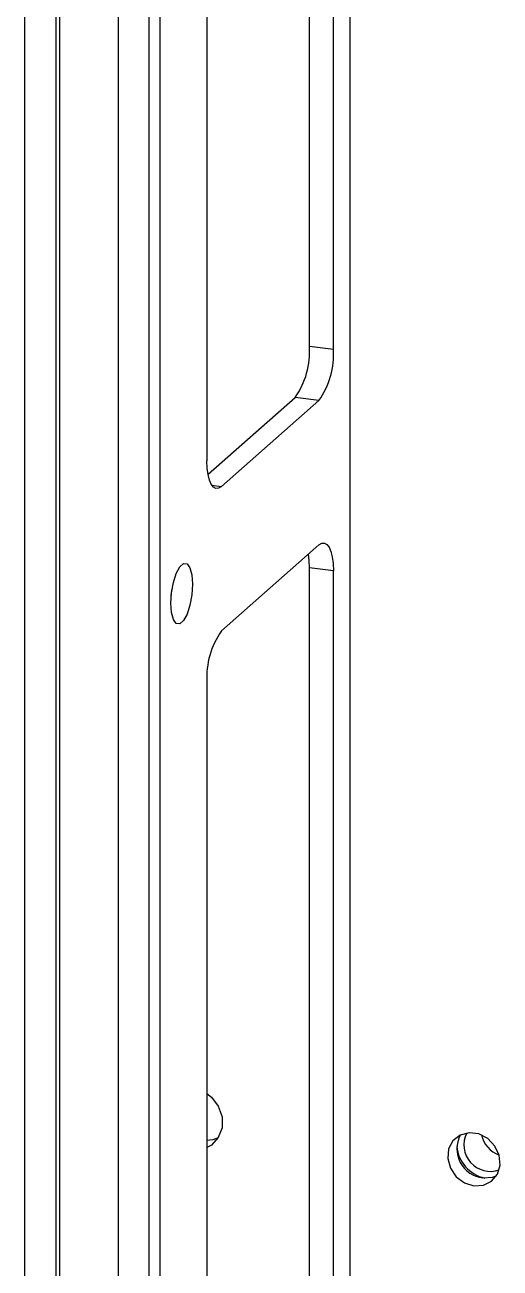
# Model space of a CAD drawing. Header units: millimetres. Extents: x 0 to 589, y 0 to 415.
# Drawn here: x 378.24 to 393.74, y 214.14 to 254.72 of the extents above; entities that cross this region are included whole.
import ezdxf

# ---------------------------------------------------------------- set-up
doc = ezdxf.new("R2010")
doc.units = ezdxf.units.MM

msp = doc.modelspace()

# ---------------------------------------------------------------- linework, layer by layer
at = {"color": 7, "linetype": 'Continuous', "lineweight": 25}
for p, q in [((388.8367, 275.2389), (388.8367, 206.7281)), ((378.2425, 200.999), (378.2425, 270.4526)), ((379.2559, 270.3249), (379.2559, 200.8713)), ((379.3737, 270.4289), (379.3737, 200.9753)), ((381.2826, 270.0696), (381.2826, 200.616)), ((382.296, 200.4883), (382.296, 269.9419)), ((382.6495, 270.2537), (382.6495, 200.8001)), ((387.5269, 244.2281), (387.5269, 269.9982)), ((388.3064, 244.1299), (388.3064, 269.9)), ((384.1816, 266.2623), (384.1816, 240.4922)), ((387.5269, 244.2281), (388.3064, 244.1299)), ((384.216, 240.0511), (387.0555, 242.5553)), ((384.653, 239.6508), (387.835, 242.4571)), ((387.835, 242.4571), (387.0555, 242.5553)), ((384.3412, 239.6901), (384.653, 239.6508)), ((387.835, 237.743), (384.653, 234.9368)), ((388.3064, 236.9017), (387.5269, 236.9999)), ((387.5269, 211.2298), (387.5269, 236.9999)), ((388.3064, 211.1316), (388.3064, 236.9017)), ((384.1816, 233.264), (384.1816, 207.4939))]:
    msp.add_line(p, q, dxfattribs=at)
at = {"color": 7, "linetype": 'Continuous', "lineweight": 25, "flags": 128}
for points in [[(384.653, 239.6508), (384.561, 239.5939), (384.4726, 239.5874), (384.3911, 239.6317), (384.3197, 239.725), (384.2611, 239.8638), (384.2175, 240.0428), (384.1907, 240.2549), (384.1816, 240.4922)], [(387.835, 237.743), (387.927, 237.8), (388.0154, 237.8064), (388.0969, 237.7621), (388.1683, 237.6688), (388.227, 237.53), (388.2705, 237.3511), (388.2973, 237.1389), (388.3064, 236.9017)], [(387.5269, 236.9999), (387.5178, 237.2372), (387.4925, 237.441)], [(383.7102, 236.4623), (383.6889, 236.1211), (383.6275, 235.7834), (383.5334, 235.4899), (383.418, 235.2762), (383.2953, 235.1679), (383.1799, 235.1781), (383.0858, 235.3056), (383.0244, 235.5351), (383.0031, 235.8387), (383.0244, 236.18), (383.0858, 236.5177), (383.1799, 236.8111), (383.2953, 237.0249), (383.418, 237.1332), (383.5334, 237.1229), (383.6275, 236.9954), (383.6889, 236.766), (383.7102, 236.4623)], [(383.0161, 236.1036), (383.0273, 236.1741), (383.0384, 236.2804)], [(384.1816, 219.8411), (384.3262, 219.7209), (384.5524, 219.4207), (384.6727, 219.0722), (384.6727, 218.7174), (384.5524, 218.3993), (384.3262, 218.1561), (384.1816, 218.0722)], [(384.546, 218.3891), (384.3749, 218.3289), (384.1816, 218.3034)], [(392.8902, 216.824), (393.1999, 216.8434), (393.4679, 216.9768), (393.6578, 217.2063), (393.744, 217.5009), (393.7149, 217.8209), (393.5745, 218.1229), (393.3416, 218.3662), (393.0477, 218.5179), (392.7326, 218.5576), (392.4388, 218.4799), (392.2059, 218.2953), (392.0655, 218.0287), (392.0364, 217.7161), (392.1226, 217.3997), (392.3125, 217.1224), (392.5804, 216.9214), (392.8902, 216.824)], [(393.1848, 217.0839), (393.4946, 217.1032), (393.6257, 217.1513)]]:
    msp.add_lwpolyline(points, dxfattribs=at)
at = {"color": 7, "linetype": 'Continuous', "lineweight": 25}
for centre, radius, start, end in [((384.9069, 244.0636), 2.6251, 324.93094, 3.59311), ((385.6864, 243.9654), 2.6251, 324.93094, 3.59311), ((386.8016, 233.4285), 2.6251, 144.93094, 183.59311), ((393.2866, 218.0309), 0.9525, 151.52056, 263.86697), ((393.4232, 218.1583), 0.8612, 153.01706, 289.80218), ((394.0337, 218.6967), 0.9246, 193.14959, 249.66965), ((393.5092, 218.2342), 1.1862, 185.85244, 256.9668)]:
    msp.add_arc(centre, radius, start, end, dxfattribs=at)

doc.saveas('drawing.dxf')
